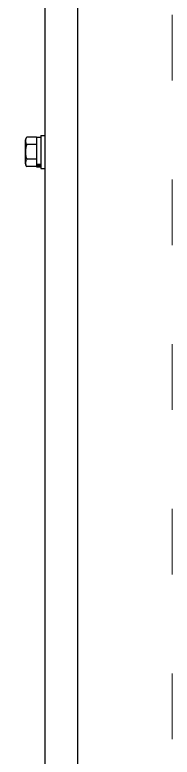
# Model space of a CAD drawing. Header units: millimetres. Extents: x 55614 to 110757, y -66981 to -47484.
# Drawn here: x 78484.9 to 78542.4, y -50470.4 to -50199.9 of the extents above; entities that cross this region are included whole.
import ezdxf

# ---------------------------------------------------------------- set-up
doc = ezdxf.new("R2010")
doc.units = ezdxf.units.MM
doc.linetypes.add('ACAD_ISO03W100', pattern=[30, 12, -18])
for name, color, linetype in [('2401-00300-M6-16HWMC_0', 7, 'Continuous'), ('4212-62832_1_0', 7, 'Continuous'), ('4212-73754_1_0', 7, 'Continuous')]:
    doc.layers.add(name, color=color, linetype=linetype)
doc.layers.add('THICK', color=7, linetype='Continuous', lineweight=0)

# ---------------------------------------------------------------- blocks, each defined once
blk = doc.blocks.new('RU67I6756')
at = {"layer": '2401-00300-M6-16HWMC_0', "color": 0, "linetype": 'Continuous'}
for p, q in [((25189.63, 16536.32), (25189.63, 16545.03)), ((25193.63, 16546.03), (25190.15, 16546.03)), ((25193.63, 16546.05), (25193.63, 16535.3)), ((25193.63, 16546.05), (25195.28, 16546.05)), ((25195.28, 16546.67), (25195.28, 16534.67)), ((25195.28, 16546.67), (25196.73, 16546.67)), ((25193.63, 16543.35), (25190.15, 16543.35)), ((25193.63, 16538), (25190.15, 16538)), ((25193.63, 16536.22), (25195.28, 16536.22)), ((25193.63, 16535.32), (25190.15, 16535.32)), ((25193.63, 16535.73), (25195.28, 16535.73)), ((25193.63, 16535.3), (25195.28, 16535.3)), ((25195.28, 16534.67), (25196.73, 16534.67))]:
    blk.add_line(p, q, dxfattribs=at)
for centre, start, end in [((25190.85, 16545.03), 124.948, 180), ((25190.85, 16536.32), 180, 235.052)]:
    blk.add_arc(centre, 1.22, start, end, dxfattribs=at)
for points, knots in [([(25190.15, 16546.03), (25190.04, 16545.95), (25189.85, 16545.75), (25189.68, 16545.28), (25189.65, 16544.69), (25189.68, 16544.1), (25189.85, 16543.63), (25190.04, 16543.43), (25190.15, 16543.35)], [0, 0, 0, 0, 0.14349, 0.266269, 0.5, 0.733731, 0.856508, 1, 1, 1, 1]), ([(25190.15, 16543.35), (25189.89, 16542.98), (25189.68, 16542.04), (25189.65, 16540.67), (25189.68, 16539.31), (25189.89, 16538.37), (25190.15, 16538)], [0, 0, 0, 0, 0.248888, 0.499999, 0.75111, 1, 1, 1, 1]), ([(25190.15, 16538), (25190.04, 16537.92), (25189.85, 16537.71), (25189.68, 16537.24), (25189.65, 16536.66), (25189.68, 16536.07), (25189.85, 16535.6), (25190.04, 16535.4), (25190.15, 16535.32)], [0, 0, 0, 0, 0.143491, 0.266268, 0.499999, 0.733731, 0.856509, 1, 1, 1, 1])]:
    blk.add_open_spline(points, degree=3, knots=knots, dxfattribs=at)
at = {"layer": '4212-62832_1_0', "color": 0, "linetype": 'Continuous'}
blk.add_line((25208.73, 14590.67), (25208.73, 16665.67), dxfattribs=at)
at = {"layer": '4212-73754_1_0', "color": 0, "linetype": 'Continuous'}
blk.add_line((25196.73, 16663.97), (25196.73, 15643.17), dxfattribs=at)
blk = doc.blocks.new('DFHYTYHTRER')
at = {"layer": 'THICK', "linetype": 'ACAD_ISO03W100', "ltscale": 2}
blk.add_lwpolyline([(1864.75, -31367.77), (1964.75, -31367.77), (1964.75, -33889.77), (1864.75, -33889.77)], close=True, dxfattribs=at)

msp = doc.modelspace()

# ---------------------------------------------------------------- block references
at = {"layer": 'THICK', "lineweight": -3, "xscale": -1}
msp.add_blockref('DFHYTYHTRER', (80407.123, -18674.088), dxfattribs=at)
at = {"layer": 'THICK', "lineweight": -3}
msp.add_blockref('RU67I6756', (53299.141, -66790.529), dxfattribs=at)

doc.saveas('drawing.dxf')
